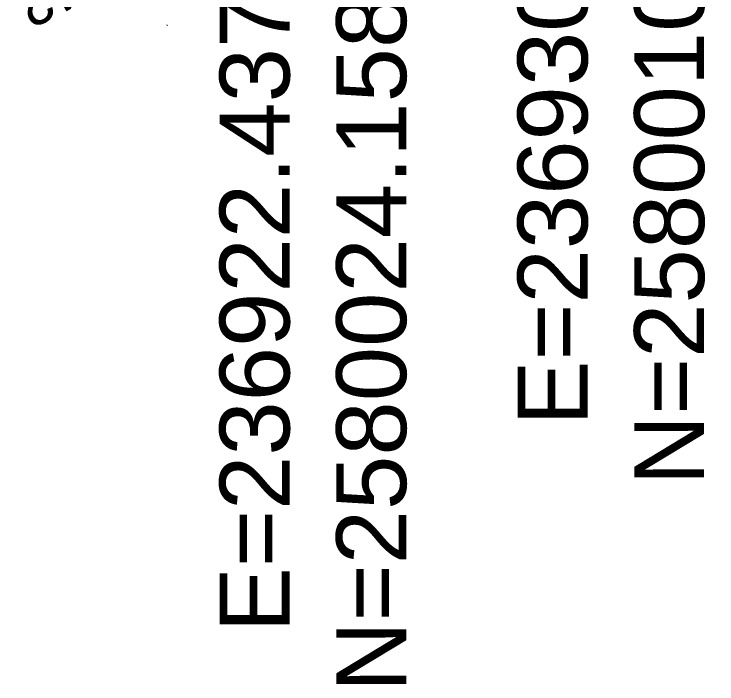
# Model space of a CAD drawing. Header units: millimetres. Extents: x 234588 to 238075, y 2578744 to 2579543.
# Drawn here: x 236635.48 to 236675.26, y 2579076.98 to 2579114.9 of the extents above; entities that cross this region are included whole.
import ezdxf

# ---------------------------------------------------------------- set-up
doc = ezdxf.new("R2010")
doc.units = ezdxf.units.MM
doc.header["$MEASUREMENT"] = 0
for name, color, linetype in [('Boundary', 6, 'Continuous'), ('COORDINATES', 7, 'Continuous'), ('RL', 7, 'Continuous')]:
    doc.layers.add(name, color=color, linetype=linetype)
doc.styles.get("Standard").update_dxf_attribs({"font": 'arial.ttf'})
doc.dimstyles.get("Standard").update_dxf_attribs({"dimtxt": 4, "dimasz": 0.18, "dimexe": 0.18, "dimexo": 0.0625, "dimgap": 0.09, "dimtad": 0, "dimzin": 0, "dimdsep": 46, "dimtxsty": 'Standard', "dimcen": 0.09, "dimadec": 0, "dimazin": 0, "dimtfac": 1, "dimtofl": 0, "dimtmove": 0, "dimatfit": 3, "dimfxl": 1, "dimtolj": 1, "dimtzin": 0, "dimarcsym": 0})

msp = doc.modelspace()

# ---------------------------------------------------------------- linework, layer by layer
at = {"layer": 'Boundary'}
msp.add_lwpolyline([(236644.145, 2579114.276), (236644.145, 2579114.276), (236644.16, 2579114.289)], dxfattribs=at)

# ---------------------------------------------------------------- texts
at = {"layer": 'COORDINATES', "char_height": 3.96, "attachment_point": 9, "rotation": 90}
for s, insert in [('\\A1;E=236930.903\\PN=2580010.323', (236674.595, 2579127.74)), ('\\A1;E=236922.437\\PN=2580024.158', (236657.731, 2579116.053))]:
    msp.add_mtext(s, dxfattribs=dict(at, insert=insert))
at = {"layer": 'RL'}
msp.add_text('RL= 6.342', height=2.376, rotation=207.4347, dxfattribs=at).set_placement((236649.007, 2579123.22))

# ---------------------------------------------------------------- leaders
at = {"layer": 'COORDINATES', "annotation_type": 0, "has_hookline": 1, "hookline_direction": 1, "horizontal_direction": (0, 1, 0)}
for points, text_width in [([(236675.263, 2579134.997), (236673.935, 2579127.83)], 38.857), ([(236657.002, 2579123.822), (236657.071, 2579116.143)], 38.865)]:
    msp.add_leader(points, dimstyle='Standard', override={"dimgap": 0.09, "dimtad": 0}, dxfattribs=dict(at, text_width=text_width))

doc.saveas('drawing.dxf')
